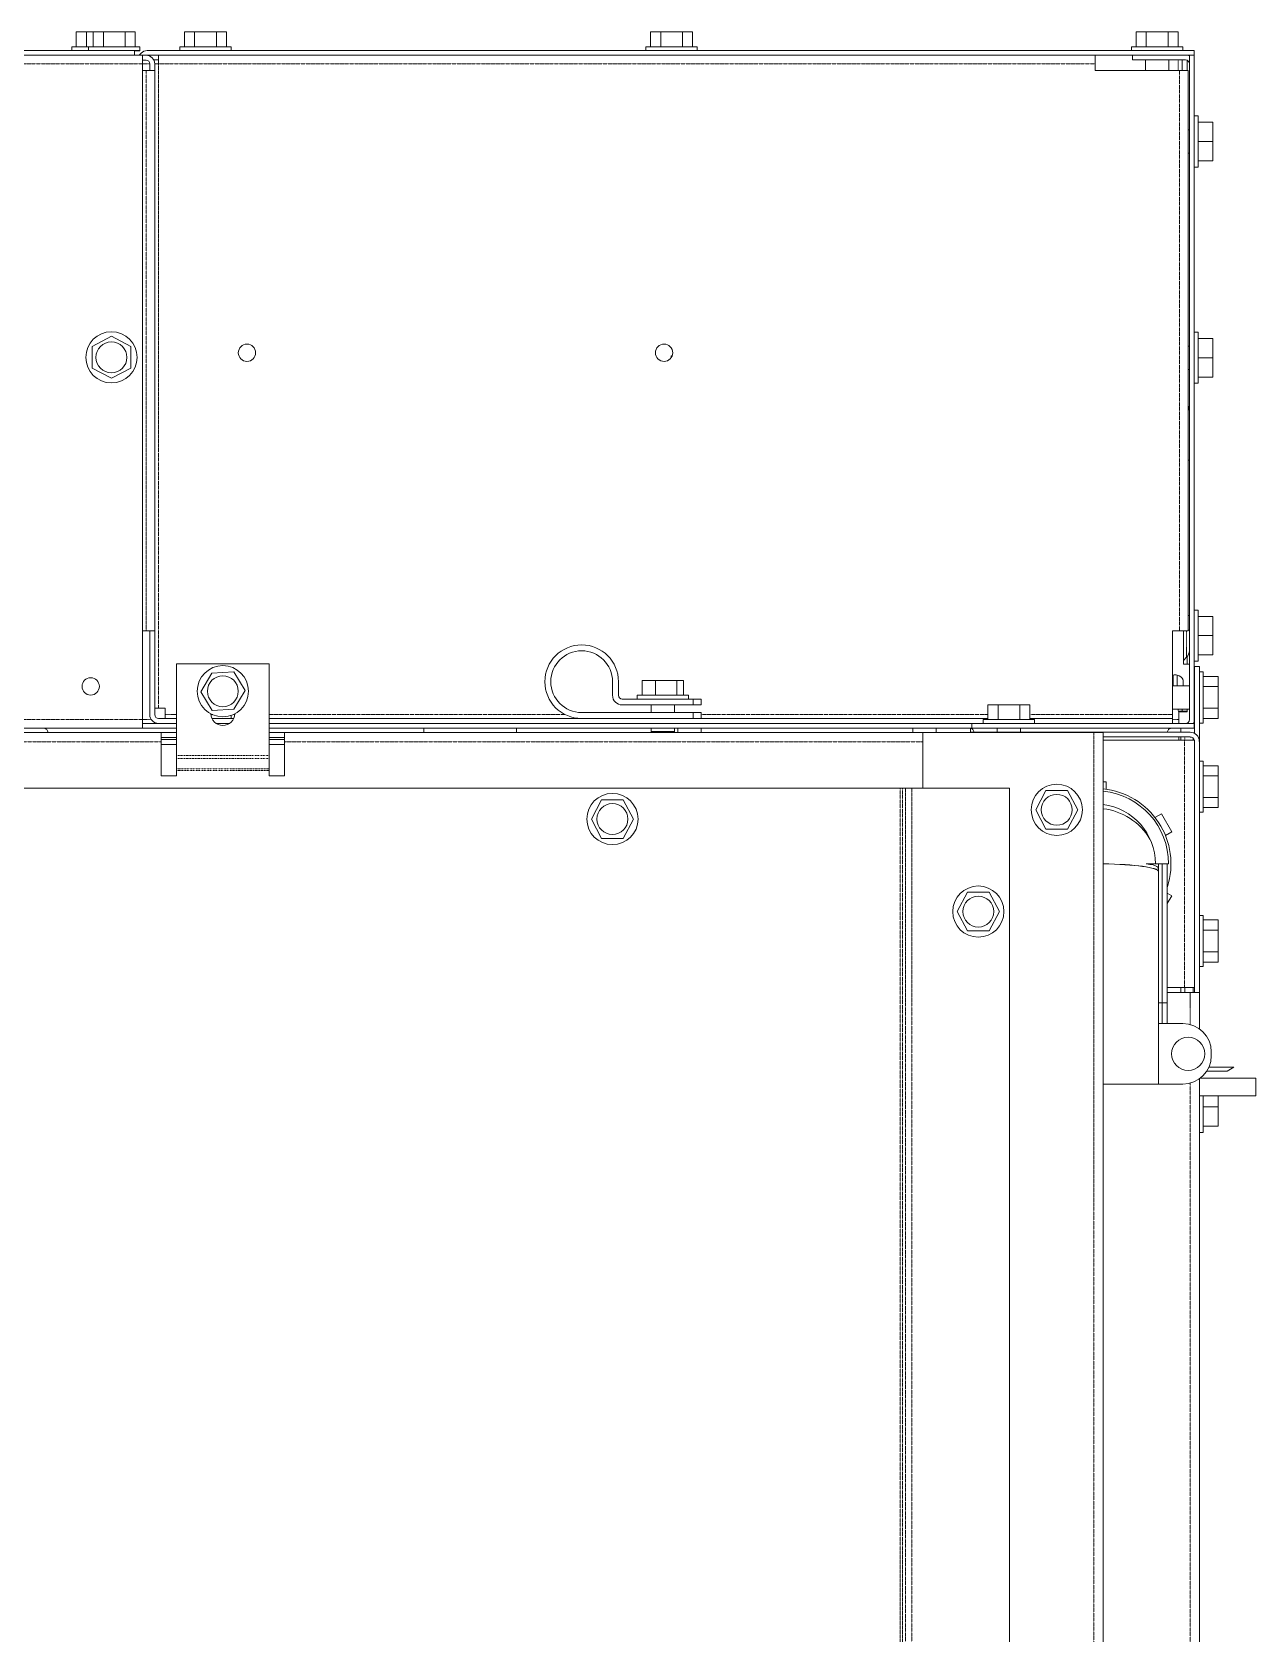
# Model space of a CAD drawing. Header units: millimetres. Extents: x 60499 to 556746, y 248297 to 497145.
# Drawn here: x 466180 to 474495, y 339594 to 350485 of the extents above; entities that cross this region are included whole.
import ezdxf

# ---------------------------------------------------------------- set-up
doc = ezdxf.new("R2010")
doc.units = ezdxf.units.MM
doc.linetypes.add('PHANTOM', pattern=[20, 10, -2, 2, -2, 2, -2])

msp = doc.modelspace()

# ---------------------------------------------------------------- linework, layer by layer
at = {"color": 7, "lineweight": 13, "ltscale": 0.002048}
for p, q in [((466480, 350485), (466549, 350485)), ((466595, 350485), (466664, 350485)), ((466812, 350485), (466881, 350485)), ((467215, 350485), (467284, 350485)), ((467432, 350485), (467500, 350485)), ((470382, 350485), (470451, 350485)), ((470599, 350485), (470667, 350485)), ((473682, 350485), (473750, 350485)), ((473898, 350485), (473967, 350485)), ((474238, 346104), (474238, 346035)), ((472674, 345911), (472743, 345911)), ((472891, 345911), (472959, 345911)), ((474238, 345887), (474238, 345818)), ((474238, 345497), (474238, 345429)), ((474238, 345281), (474238, 345212)), ((474238, 344448), (474238, 344379)), ((474238, 344231), (474238, 344162))]:
    msp.add_line(p, q, dxfattribs=at)
at = {"color": 7, "lineweight": 13, "ltscale": 0.003}
for p, q in [((466480, 350384), (466480, 350485)), ((466549, 350384), (466549, 350485)), ((466595, 350384), (466595, 350485)), ((466664, 350384), (466664, 350485)), ((466812, 350384), (466812, 350485)), ((466881, 350384), (466881, 350485)), ((467215, 350384), (467215, 350485)), ((467284, 350384), (467284, 350485)), ((467432, 350384), (467432, 350485)), ((467500, 350384), (467500, 350485)), ((470382, 350384), (470382, 350485)), ((470451, 350384), (470451, 350485)), ((470599, 350384), (470599, 350485)), ((470667, 350384), (470667, 350485)), ((473682, 350384), (473682, 350485)), ((473750, 350384), (473750, 350485)), ((473898, 350384), (473898, 350485)), ((473967, 350384), (473967, 350485)), ((474102, 349871), (474203, 349871)), ((474102, 349740), (474203, 349740)), ((474102, 349609), (474203, 349609)), ((474102, 348401), (474203, 348401)), ((474102, 348270), (474203, 348270)), ((474102, 348139), (474203, 348139)), ((474102, 346512), (474203, 346512)), ((474102, 346381), (474203, 346381)), ((474102, 346250), (474203, 346250)), ((470325, 345976), (470325, 346077)), ((470416, 345976), (470416, 346077)), ((470561, 345976), (470561, 346077)), ((470605, 345976), (470605, 346077)), ((474137, 346104), (474238, 346104)), ((474137, 346035), (474238, 346035)), ((472674, 345810), (472674, 345911)), ((472743, 345810), (472743, 345911)), ((472891, 345810), (472891, 345911)), ((472959, 345810), (472959, 345911)), ((474137, 345887), (474238, 345887)), ((474137, 345818), (474238, 345818)), ((474137, 345497), (474238, 345497)), ((474137, 345429), (474238, 345429)), ((474137, 345281), (474238, 345281)), ((474137, 345212), (474238, 345212)), ((474137, 344448), (474238, 344448)), ((474137, 344379), (474238, 344379)), ((474137, 344231), (474238, 344231)), ((474137, 344162), (474238, 344162)), ((474137, 343178), (474238, 343178)), ((474137, 343047), (474238, 343047))]:
    msp.add_line(p, q, dxfattribs=at)
at = {"color": 7, "lineweight": 13, "ltscale": 0.001377}
msp.add_line((466549, 350485), (466595, 350485), dxfattribs=at)
at = {"color": 7, "lineweight": 13, "ltscale": 0.004405}
for p, q in [((466664, 350485), (466812, 350485)), ((467284, 350485), (467432, 350485)), ((470451, 350485), (470599, 350485)), ((473750, 350485), (473898, 350485)), ((466719, 348416), (466588, 348347)), ((466850, 348347), (466719, 348416)), ((466588, 348347), (466588, 348199)), ((466850, 348199), (466850, 348347)), ((466588, 348199), (466719, 348131)), ((466719, 348131), (466850, 348199)), ((467402, 346125), (467326, 345998)), ((467550, 346135), (467402, 346125)), ((467627, 346008), (467550, 346135)), ((467326, 345998), (467403, 345872)), ((467550, 345881), (467627, 346008)), ((474238, 346035), (474238, 345887)), ((472743, 345911), (472891, 345911)), ((467403, 345872), (467550, 345881)), ((474238, 345429), (474238, 345281)), ((470049, 345265), (469980, 345134)), ((470197, 345265), (470049, 345265)), ((470266, 345134), (470197, 345265)), ((473068, 345328), (472999, 345197)), ((473216, 345328), (473068, 345328)), ((473285, 345197), (473216, 345328)), ((469980, 345134), (470049, 345003)), ((470197, 345003), (470266, 345134)), ((472999, 345197), (473068, 345066)), ((473216, 345066), (473285, 345197)), ((473068, 345066), (473216, 345066)), ((470049, 345003), (470197, 345003)), ((472535, 344636), (472466, 344505)), ((472683, 344636), (472535, 344636)), ((472752, 344505), (472683, 344636)), ((472466, 344505), (472535, 344374)), ((472683, 344374), (472752, 344505)), ((472535, 344374), (472683, 344374)), ((474238, 344379), (474238, 344231))]:
    msp.add_line(p, q, dxfattribs=at)
at = {"color": 7, "lineweight": 13, "ltscale": 0.03937}
for p, q in [((455231, 350358), (466875, 350358)), ((467013, 350358), (474076, 350358)), ((455231, 350328), (466875, 350328)), ((466929, 350269), (466929, 345810)), ((467013, 350328), (474076, 350328)), ((473404, 350328), (467039, 350328)), ((474043, 350328), (474043, 345810)), ((474076, 350328), (474076, 345810)), ((467013, 350223), (467013, 346414)), ((474034, 346414), (474034, 350223)), ((472674, 345817), (467791, 345817)), ((472565, 345784), (467791, 345784)), ((472643, 345784), (467791, 345784)), ((470671, 345858), (469914, 345858)), ((470671, 345817), (469914, 345817)), ((472565, 345784), (474076, 345784)), ((473929, 345817), (472959, 345817)), ((473929, 345784), (472990, 345784)), ((466929, 345751), (460233, 345751)), ((467056, 345722), (460338, 345722)), ((472565, 345751), (467791, 345751)), ((472232, 345722), (467896, 345722)), ((472232, 345722), (473394, 345722)), ((472557, 345725), (474048, 345725)), ((472565, 345751), (474076, 345751)), ((473457, 345722), (473457, 328536)), ((474077, 345670), (474077, 343990)), ((474077, 343954), (474077, 345662)), ((474111, 343954), (474111, 345662)), ((456660, 345345), (472077, 345345)), ((472157, 345345), (472821, 345345)), ((472821, 345345), (472821, 329176)), ((473833, 344830), (473833, 343885)), ((473859, 343744), (473859, 344830)), ((473893, 343885), (473893, 344830)), ((474111, 343367), (474111, 328336))]:
    msp.add_line(p, q, dxfattribs=at)
at = {"color": 7, "lineweight": 13, "ltscale": 0.004165}
msp.add_line((466449, 350384), (466589, 350384), dxfattribs=at)
at = {"color": 7, "lineweight": 13, "ltscale": 0.000774954}
for p, q in [((466449, 350358), (466449, 350384)), ((466564, 350358), (466564, 350384)), ((466912, 350358), (466912, 350384)), ((474111, 346135), (474137, 346135)), ((470291, 345950), (470291, 345976)), ((470639, 345950), (470639, 345976)), ((473967, 345867), (473993, 345867)), ((474111, 345787), (474137, 345787)), ((474111, 345528), (474137, 345528)), ((474111, 345181), (474137, 345181)), ((474111, 344479), (474137, 344479)), ((474111, 344131), (474137, 344131)), ((474111, 343004), (474137, 343004))]:
    msp.add_line(p, q, dxfattribs=at)
at = {"color": 7, "lineweight": 13, "ltscale": 0.001516}
for p, q in [((466500, 350358), (466449, 350358)), ((466615, 350358), (466564, 350358)), ((466912, 350358), (466861, 350358)), ((474076, 349863), (474076, 349914)), ((474076, 349566), (474076, 349617)), ((474076, 348393), (474076, 348444)), ((474076, 348097), (474076, 348148)), ((474076, 346504), (474076, 346555)), ((474076, 346207), (474076, 346258)), ((474111, 346084), (474111, 346135)), ((467532, 345817), (467481, 345817)), ((472694, 345784), (472643, 345784)), ((472990, 345784), (472939, 345784)), ((474111, 345787), (474111, 345838)), ((474111, 345478), (474111, 345528)), ((474111, 345181), (474111, 345232)), ((474111, 344428), (474111, 344479)), ((474111, 344131), (474111, 344182)), ((474111, 343004), (474111, 343055))]:
    msp.add_line(p, q, dxfattribs=at)
at = {"color": 7, "lineweight": 13, "ltscale": 0.001909}
msp.add_line((466564, 350358), (466500, 350358), dxfattribs=at)
at = {"color": 7, "lineweight": 13, "ltscale": 0.005175}
for p, q in [((466564, 350384), (466738, 350384)), ((466912, 350384), (466738, 350384)), ((467184, 350384), (467358, 350384)), ((467532, 350384), (467358, 350384)), ((470351, 350384), (470525, 350384)), ((470699, 350384), (470525, 350384)), ((473650, 350384), (473824, 350384)), ((473998, 350384), (473824, 350384)), ((474137, 346135), (474137, 345961)), ((474137, 345787), (474137, 345961)), ((472643, 345810), (472817, 345810)), ((472990, 345810), (472817, 345810)), ((474137, 345528), (474137, 345355)), ((474137, 345181), (474137, 345355)), ((474137, 344479), (474137, 344305)), ((474137, 344131), (474137, 344305))]:
    msp.add_line(p, q, dxfattribs=at)
at = {"color": 7, "lineweight": 13, "ltscale": 0.003659}
for p, q in [((466738, 350358), (466615, 350358)), ((466861, 350358), (466738, 350358)), ((474076, 349740), (474076, 349863)), ((474076, 349617), (474076, 349740)), ((474076, 348270), (474076, 348393)), ((474076, 348148), (474076, 348270)), ((474076, 346381), (474076, 346504)), ((474076, 346258), (474076, 346381)), ((474111, 345961), (474111, 346084)), ((474111, 345838), (474111, 345961)), ((472817, 345784), (472694, 345784)), ((472939, 345784), (472817, 345784)), ((474111, 345355), (474111, 345478)), ((474111, 345232), (474111, 345355)), ((474111, 344305), (474111, 344428)), ((474111, 344182), (474111, 344305)), ((474111, 343055), (474111, 343178))]:
    msp.add_line(p, q, dxfattribs=at)
at = {"color": 7, "lineweight": 13, "ltscale": 0.000887533}
msp.add_line((466875, 350328), (466875, 350358), dxfattribs=at)
at = {"color": 7, "lineweight": 13, "ltscale": 0.0011}
msp.add_line((466912, 350356), (466875, 350356), dxfattribs=at)
at = {"color": 7, "lineweight": 13, "ltscale": 6.2537e-05}
msp.add_line((466912, 350358), (466912, 350356), dxfattribs=at)
at = {"color": 7, "lineweight": 13, "ltscale": 0.001556}
for p, q in [((466961, 350358), (467013, 350358)), ((466961, 350328), (467013, 350328))]:
    msp.add_line(p, q, dxfattribs=at)
at = {"color": 7, "lineweight": 13, "ltscale": 0.000762759}
for p, q in [((467184, 350358), (467184, 350384)), ((467532, 350358), (467532, 350384))]:
    msp.add_line(p, q, dxfattribs=at)
at = {"color": 7, "lineweight": 13, "ltscale": 0.000762459}
for p, q in [((470351, 350358), (470351, 350384)), ((470699, 350358), (470699, 350384))]:
    msp.add_line(p, q, dxfattribs=at)
at = {"color": 7, "lineweight": 13, "ltscale": 0.000762519}
for p, q in [((473650, 350358), (473650, 350384)), ((473998, 350358), (473998, 350384))]:
    msp.add_line(p, q, dxfattribs=at)
at = {"color": 7, "lineweight": 13, "ltscale": 0.000900028}
msp.add_line((474076, 350358), (474076, 350328), dxfattribs=at)
at = {"color": 7, "linetype": 'PHANTOM', "lineweight": 13, "ltscale": 0.03937}
for p, q in [((466929, 350269), (455199, 350269)), ((473404, 350268), (467039, 350268)), ((467039, 345889), (467039, 350268)), ((466954, 350223), (466954, 346414)), ((473975, 346414), (473975, 350223)), ((466929, 345810), (460233, 345810)), ((469803, 345844), (467791, 345844)), ((472674, 345844), (470727, 345844)), ((473929, 345844), (472959, 345844)), ((473394, 345722), (473394, 328536)), ((467056, 345660), (460338, 345660)), ((472232, 345660), (467896, 345660)), ((474011, 345670), (474011, 343990)), ((472077, 345345), (472077, 329176)), ((472095, 345345), (472095, 329176)), ((472115, 329176), (472115, 345345)), ((472157, 329176), (472157, 345345)), ((474048, 343338), (474048, 328336))]:
    msp.add_line(p, q, dxfattribs=at)
at = {"color": 7, "lineweight": 13, "ltscale": 0.001625}
msp.add_line((466929, 350328), (466875, 350328), dxfattribs=at)
at = {"color": 7, "lineweight": 13, "ltscale": 0.0003801}
msp.add_line((466921, 350342), (466912, 350333), dxfattribs=at)
at = {"color": 7, "lineweight": 13, "ltscale": 0.001765}
for p, q in [((466929, 350328), (466929, 350269)), ((467039, 350328), (467039, 350268)), ((473404, 350328), (473404, 350268)), ((466954, 350223), (467013, 350223)), ((474034, 350223), (473975, 350223)), ((466954, 346414), (467013, 346414)), ((474034, 346414), (473975, 346414))]:
    msp.add_line(p, q, dxfattribs=at)
at = {"color": 7, "lineweight": 13, "ltscale": 0.000724973}
for p, q in [((466929, 350328), (466954, 350328)), ((466929, 350294), (466954, 350294)), ((466954, 350223), (466929, 350223)), ((466954, 346414), (466929, 346414))]:
    msp.add_line(p, q, dxfattribs=at)
at = {"color": 7, "linetype": 'PHANTOM', "lineweight": 13, "ltscale": 0.0015}
msp.add_line((466929, 350269), (466980, 350269), dxfattribs=at)
at = {"color": 7, "lineweight": 13, "ltscale": 0.00136}
for p, q in [((466980, 350268), (466980, 350223)), ((467013, 350268), (467013, 350223)), ((473404, 350223), (473404, 350268)), ((473929, 346414), (473975, 346414)), ((467085, 345889), (467085, 345844)), ((474017, 345862), (473971, 345862))]:
    msp.add_line(p, q, dxfattribs=at)
at = {"color": 7, "lineweight": 13, "ltscale": 0.000959862}
msp.add_line((467039, 350295), (467007, 350295), dxfattribs=at)
at = {"color": 7, "linetype": 'PHANTOM', "lineweight": 13, "ltscale": 0.000775074}
msp.add_line((467013, 350269), (467039, 350269), dxfattribs=at)
at = {"color": 7, "lineweight": 13, "ltscale": 0.000775074}
for p, q in [((467039, 350268), (467013, 350268)), ((474076, 349914), (474102, 349914)), ((474076, 349566), (474102, 349566)), ((474076, 348444), (474102, 348444)), ((474076, 348097), (474102, 348097)), ((474076, 346555), (474102, 346555)), ((474076, 346207), (474102, 346207)), ((467039, 345889), (467013, 345889))]:
    msp.add_line(p, q, dxfattribs=at)
at = {"color": 7, "lineweight": 13, "ltscale": 9.97228e-06}
for p, q in [((470445, 350328), (470445, 350328)), ((470604, 350328), (470604, 350328)), ((467039, 345889), (467039, 345889))]:
    msp.add_line(p, q, dxfattribs=at)
at = {"color": 7, "lineweight": 13, "ltscale": 1.02726e-05}
msp.add_line((473160, 350328), (473160, 350328), dxfattribs=at)
at = {"color": 7, "lineweight": 13, "ltscale": 0.000989959}
for p, q in [((473656, 350295), (473656, 350328)), ((473929, 345817), (473929, 345784))]:
    msp.add_line(p, q, dxfattribs=at)
at = {"color": 7, "lineweight": 13, "ltscale": 0.010735}
msp.add_line((473656, 350295), (474017, 350295), dxfattribs=at)
at = {"color": 7, "lineweight": 13, "ltscale": 0.002145}
for p, q in [((473745, 350295), (473745, 350223)), ((473904, 350295), (473904, 350223)), ((473993, 350223), (473993, 350295))]:
    msp.add_line(p, q, dxfattribs=at)
at = {"color": 7, "linetype": 'PHANTOM', "lineweight": 13, "ltscale": 0.002145}
msp.add_line((473967, 350295), (473967, 350223), dxfattribs=at)
at = {"color": 7, "lineweight": 13, "ltscale": 2.433e-05}
msp.add_line((474027, 350327), (474027, 350328), dxfattribs=at)
at = {"color": 7, "lineweight": 13, "ltscale": 0.002088}
msp.add_line((474027, 350223), (474027, 350293), dxfattribs=at)
at = {"color": 7, "lineweight": 13, "ltscale": 0.016985}
for p, q in [((473404, 350223), (473975, 350223)), ((466980, 346414), (466980, 345844)), ((467013, 346414), (467013, 345844)), ((473929, 346414), (473929, 345844))]:
    msp.add_line(p, q, dxfattribs=at)
at = {"color": 7, "lineweight": 13, "ltscale": 0.00026}
for p, q in [((474043, 349819), (474034, 349819)), ((474043, 349661), (474034, 349661)), ((474043, 348350), (474034, 348350)), ((474043, 348191), (474034, 348191))]:
    msp.add_line(p, q, dxfattribs=at)
at = {"color": 7, "lineweight": 13, "ltscale": 0.01035}
for p, q in [((474102, 349914), (474102, 349566)), ((474102, 348444), (474102, 348097)), ((474102, 346555), (474102, 346207))]:
    msp.add_line(p, q, dxfattribs=at)
at = {"color": 7, "lineweight": 13, "ltscale": 0.0039}
for p, q in [((474203, 349871), (474203, 349740)), ((474203, 349740), (474203, 349609)), ((474203, 348401), (474203, 348270)), ((474203, 348270), (474203, 348139)), ((474203, 346512), (474203, 346381)), ((474203, 346381), (474203, 346250)), ((474238, 343178), (474238, 343047))]:
    msp.add_line(p, q, dxfattribs=at)
at = {"color": 7, "lineweight": 13, "ltscale": 0.000378887}
msp.add_line((470523, 348284), (470523, 348271), dxfattribs=at)
at = {"color": 7, "lineweight": 13, "ltscale": 0.000188272}
msp.add_line((470523, 348284), (470530, 348284), dxfattribs=at)
at = {"color": 7, "lineweight": 13, "ltscale": 0.00026012}
for p, q in [((474043, 347916), (474034, 347916)), ((474034, 347573), (474043, 347573)), ((474043, 346518), (474034, 346518))]:
    msp.add_line(p, q, dxfattribs=at)
at = {"color": 7, "lineweight": 13, "ltscale": 0.006735}
msp.add_line((474002, 346414), (474002, 346188), dxfattribs=at)
at = {"color": 7, "linetype": 'PHANTOM', "lineweight": 13, "ltscale": 0.005343}
msp.add_line((474024, 346235), (474024, 346414), dxfattribs=at)
at = {"color": 7, "linetype": 'PHANTOM', "lineweight": 13, "ltscale": 0.000110176}
msp.add_line((474038, 346419), (474034, 346419), dxfattribs=at)
at = {"color": 7, "linetype": 'PHANTOM', "lineweight": 13, "ltscale": 0.000149824}
msp.add_line((474043, 346419), (474038, 346419), dxfattribs=at)
at = {"color": 7, "lineweight": 13, "ltscale": 0.000924634}
msp.add_line((474024, 346235), (474002, 346213), dxfattribs=at)
at = {"color": 7, "lineweight": 13, "ltscale": 0.00149}
msp.add_line((474027, 346188), (474027, 346238), dxfattribs=at)
at = {"color": 7, "lineweight": 13, "ltscale": 0.018546}
for p, q in [((467161, 346190), (467161, 345567)), ((467791, 346190), (467791, 345567))]:
    msp.add_line(p, q, dxfattribs=at)
at = {"color": 7, "lineweight": 13, "ltscale": 0.01875}
msp.add_line((467161, 346190), (467791, 346190), dxfattribs=at)
at = {"color": 7, "lineweight": 13, "ltscale": 0.002132}
for p, q in [((473934, 346112), (473934, 346040)), ((473934, 346112), (473934, 346040)), ((473960, 346040), (473960, 346112)), ((473960, 346040), (473960, 346112))]:
    msp.add_line(p, q, dxfattribs=at)
at = {"color": 7, "lineweight": 13, "ltscale": 0.00123}
msp.add_line((474002, 346188), (474043, 346188), dxfattribs=at)
at = {"color": 7, "lineweight": 13, "ltscale": 0.000990019}
for p, q in [((474111, 346171), (474077, 346171)), ((466929, 345784), (466929, 345751)), ((472565, 345784), (472565, 345751)), ((473993, 345867), (474027, 345867)), ((474076, 345784), (474076, 345751))]:
    msp.add_line(p, q, dxfattribs=at)
at = {"color": 7, "lineweight": 13, "ltscale": 0.013493}
msp.add_line((474077, 345718), (474077, 346171), dxfattribs=at)
at = {"color": 7, "lineweight": 13, "ltscale": 0.01514}
msp.add_line((474111, 345662), (474111, 346171), dxfattribs=at)
at = {"color": 7, "lineweight": 13, "ltscale": 0.002725}
for p, q in [((470124, 346068), (470124, 345976)), ((470164, 346068), (470164, 345976))]:
    msp.add_line(p, q, dxfattribs=at)
at = {"color": 7, "lineweight": 13, "ltscale": 0.002713}
msp.add_line((470325, 346077), (470416, 346077), dxfattribs=at)
at = {"color": 7, "lineweight": 13, "ltscale": 0.004333}
msp.add_line((470416, 346077), (470561, 346077), dxfattribs=at)
at = {"color": 7, "lineweight": 13, "ltscale": 0.001315}
msp.add_line((470561, 346077), (470605, 346077), dxfattribs=at)
at = {"color": 7, "lineweight": 13, "ltscale": 0.003385}
for p, q in [((474043, 346040), (473929, 346040)), ((474043, 345882), (473929, 345882))]:
    msp.add_line(p, q, dxfattribs=at)
at = {"color": 7, "lineweight": 13, "ltscale": 0.001153}
msp.add_line((474000, 346079), (474000, 346040), dxfattribs=at)
at = {"color": 7, "lineweight": 13, "ltscale": 3.49631e-05}
for p, q in [((474077, 346040), (474076, 346040)), ((474077, 345882), (474076, 345882))]:
    msp.add_line(p, q, dxfattribs=at)
at = {"color": 7, "lineweight": 13, "ltscale": 0.00135}
msp.add_line((467085, 345889), (467039, 345889), dxfattribs=at)
at = {"color": 7, "lineweight": 13, "ltscale": 0.0143}
for p, q in [((470190, 345950), (470671, 345950)), ((470190, 345910), (470671, 345910))]:
    msp.add_line(p, q, dxfattribs=at)
at = {"color": 7, "lineweight": 13, "ltscale": 0.006102}
msp.add_line((470291, 345976), (470496, 345976), dxfattribs=at)
at = {"color": 7, "lineweight": 13, "ltscale": 8.37431e-05}
msp.add_line((470294, 345950), (470291, 345950), dxfattribs=at)
at = {"color": 7, "lineweight": 13, "ltscale": 0.002147}
msp.add_line((470366, 345950), (470294, 345950), dxfattribs=at)
at = {"color": 7, "lineweight": 13, "ltscale": 0.003872}
msp.add_line((470496, 345950), (470366, 345950), dxfattribs=at)
at = {"color": 7, "lineweight": 13, "ltscale": 0.00155}
for p, q in [((470386, 345910), (470386, 345858)), ((470544, 345910), (470544, 345858))]:
    msp.add_line(p, q, dxfattribs=at)
at = {"color": 7, "lineweight": 13, "ltscale": 0.004248}
msp.add_line((470639, 345976), (470496, 345976), dxfattribs=at)
at = {"color": 7, "lineweight": 13, "ltscale": 0.003328}
msp.add_line((470608, 345950), (470496, 345950), dxfattribs=at)
at = {"color": 7, "lineweight": 13, "ltscale": 0.000919252}
msp.add_line((470639, 345950), (470608, 345950), dxfattribs=at)
at = {"color": 7, "lineweight": 13, "ltscale": 0.0012}
for p, q in [((470671, 345910), (470671, 345950)), ((470727, 345910), (470727, 345950)), ((470671, 345817), (470671, 345858)), ((470727, 345817), (470727, 345858))]:
    msp.add_line(p, q, dxfattribs=at)
at = {"color": 7, "lineweight": 13, "ltscale": 0.001675}
for p, q in [((470671, 345950), (470727, 345950)), ((470727, 345910), (470671, 345910)), ((470671, 345858), (470727, 345858)), ((470727, 345817), (470671, 345817))]:
    msp.add_line(p, q, dxfattribs=at)
at = {"color": 7, "linetype": 'PHANTOM', "lineweight": 13, "ltscale": 0.001804}
msp.add_line((466929, 345810), (466990, 345810), dxfattribs=at)
at = {"color": 7, "lineweight": 13, "ltscale": 0.000775014}
for p, q in [((466929, 345810), (466929, 345784)), ((467085, 345844), (467085, 345817)), ((472643, 345784), (472643, 345810)), ((472990, 345784), (472990, 345810)), ((473929, 345844), (473929, 345817)), ((473971, 345810), (473971, 345784)), ((472737, 345751), (472737, 345725)), ((472896, 345751), (472896, 345725)), ((473984, 345725), (473984, 345751))]:
    msp.add_line(p, q, dxfattribs=at)
at = {"color": 7, "lineweight": 13, "ltscale": 0.0069}
for p, q in [((467161, 345784), (466929, 345784)), ((467161, 345751), (466929, 345751))]:
    msp.add_line(p, q, dxfattribs=at)
at = {"color": 7, "lineweight": 13, "ltscale": 0.003635}
for p, q in [((467161, 345817), (467039, 345817)), ((467161, 345784), (467039, 345784))]:
    msp.add_line(p, q, dxfattribs=at)
at = {"color": 7, "linetype": 'PHANTOM', "lineweight": 13, "ltscale": 0.002275}
msp.add_line((467161, 345844), (467085, 345844), dxfattribs=at)
at = {"color": 7, "lineweight": 13, "ltscale": 0.000394926}
msp.add_line((467408, 345844), (467394, 345844), dxfattribs=at)
at = {"color": 7, "lineweight": 13, "ltscale": 0.004421}
msp.add_line((467550, 345817), (467402, 345817), dxfattribs=at)
at = {"color": 7, "lineweight": 13, "ltscale": 0.002345}
msp.add_line((467481, 345817), (467402, 345817), dxfattribs=at)
at = {"color": 7, "lineweight": 13, "ltscale": 0.002694}
msp.add_line((467521, 345784), (467431, 345784), dxfattribs=at)
msp.add_line((467521, 345784), (467431, 345784), dxfattribs=at)
at = {"color": 7, "lineweight": 13, "ltscale": 0.000626451}
msp.add_line((467532, 345817), (467532, 345839), dxfattribs=at)
at = {"color": 7, "linetype": 'PHANTOM', "lineweight": 13, "ltscale": 0.000394566}
msp.add_line((467558, 345844), (467545, 345844), dxfattribs=at)
at = {"color": 7, "linetype": 'PHANTOM', "lineweight": 13, "ltscale": 0.00125}
msp.add_line((473929, 345810), (473971, 345810), dxfattribs=at)
at = {"color": 7, "linetype": 'PHANTOM', "lineweight": 13, "ltscale": 0.000447251}
msp.add_line((473967, 345882), (473967, 345867), dxfattribs=at)
at = {"color": 7, "lineweight": 13, "ltscale": 0.001535}
msp.add_line((473971, 345810), (473971, 345862), dxfattribs=at)
at = {"color": 7, "lineweight": 13, "ltscale": 0.000447251}
for p, q in [((473993, 345867), (473993, 345882)), ((474027, 345867), (474027, 345882))]:
    msp.add_line(p, q, dxfattribs=at)
at = {"color": 7, "lineweight": 13, "ltscale": 0.000290037}
msp.add_line((474027, 345862), (474017, 345862), dxfattribs=at)
at = {"color": 7, "lineweight": 13, "ltscale": 0.000140032}
msp.add_line((474027, 345862), (474027, 345867), dxfattribs=at)
at = {"color": 7, "lineweight": 13, "ltscale": 0.001865}
for p, q in [((467056, 345722), (467056, 345660)), ((467896, 345722), (467896, 345660)), ((473394, 345722), (473457, 345722)), ((474048, 343954), (474111, 343954))]:
    msp.add_line(p, q, dxfattribs=at)
at = {"color": 7, "lineweight": 13, "ltscale": 0.003125}
for p, q in [((467056, 345722), (467161, 345722)), ((467056, 345689), (467161, 345689)), ((467161, 345676), (467056, 345676)), ((467791, 345722), (467896, 345722)), ((467791, 345689), (467896, 345689)), ((467896, 345676), (467791, 345676)), ((467056, 345642), (467161, 345642)), ((467791, 345642), (467896, 345642)), ((467056, 345428), (467161, 345428)), ((467791, 345428), (467896, 345428))]:
    msp.add_line(p, q, dxfattribs=at)
at = {"color": 7, "lineweight": 13, "ltscale": 0.000855033}
for p, q in [((468841, 345751), (468841, 345722)), ((469471, 345751), (469471, 345722)), ((470568, 345751), (470568, 345722)), ((470727, 345751), (470727, 345722)), ((472164, 345751), (472164, 345722)), ((472323, 345751), (472323, 345722))]:
    msp.add_line(p, q, dxfattribs=at)
at = {"color": 7, "lineweight": 13, "ltscale": 0.000616599}
for p, q in [((470386, 345751), (470386, 345730)), ((470544, 345751), (470544, 345730))]:
    msp.add_line(p, q, dxfattribs=at)
at = {"color": 7, "lineweight": 13, "ltscale": 0.002786}
msp.add_line((470386, 345730), (470479, 345730), dxfattribs=at)
at = {"color": 7, "lineweight": 13, "ltscale": 0.000246763}
for p, q in [((470388, 345722), (470386, 345730)), ((470542, 345722), (470544, 345730))]:
    msp.add_line(p, q, dxfattribs=at)
at = {"color": 7, "lineweight": 13, "ltscale": 0.001939}
msp.add_line((470479, 345730), (470544, 345730), dxfattribs=at)
at = {"color": 7, "lineweight": 13, "ltscale": 0.01125}
msp.add_line((472232, 345345), (472232, 345722), dxfattribs=at)
at = {"color": 7, "lineweight": 13, "ltscale": 0.000850227}
msp.add_line((472557, 345722), (472557, 345751), dxfattribs=at)
at = {"color": 7, "lineweight": 13, "ltscale": 8.00185e-05}
msp.add_line((472557, 345725), (472557, 345722), dxfattribs=at)
at = {"color": 7, "lineweight": 13, "ltscale": 0.0176}
msp.add_line((473457, 345692), (474048, 345692), dxfattribs=at)
at = {"color": 7, "lineweight": 13, "ltscale": 0.000659973}
for p, q in [((473972, 345692), (473972, 345670)), ((473984, 345670), (473984, 345692))]:
    msp.add_line(p, q, dxfattribs=at)
at = {"color": 7, "linetype": 'PHANTOM', "lineweight": 13, "ltscale": 0.000659973}
msp.add_line((474012, 345692), (474012, 345670), dxfattribs=at)
at = {"color": 7, "lineweight": 13, "ltscale": 0.000421539}
msp.add_line((474068, 345684), (474068, 345670), dxfattribs=at)
at = {"color": 7, "lineweight": 13, "ltscale": 0.006885}
for p, q in [((467056, 345660), (467056, 345428)), ((467896, 345660), (467896, 345428))]:
    msp.add_line(p, q, dxfattribs=at)
at = {"color": 7, "lineweight": 13, "ltscale": 0.000637865}
for p, q in [((467161, 345567), (467161, 345545)), ((467791, 345567), (467791, 345545))]:
    msp.add_line(p, q, dxfattribs=at)
at = {"color": 7, "linetype": 'PHANTOM', "lineweight": 13, "ltscale": 0.01875}
for p, q in [((467791, 345567), (467161, 345567)), ((467791, 345545), (467161, 345545)), ((467161, 345475), (467791, 345475)), ((467161, 345465), (467791, 345465))]:
    msp.add_line(p, q, dxfattribs=at)
at = {"color": 7, "lineweight": 13, "ltscale": 0.0165}
msp.add_line((474011, 345670), (473457, 345670), dxfattribs=at)
at = {"color": 7, "lineweight": 13, "ltscale": 0.001975}
for p, q in [((474011, 345670), (474077, 345670)), ((474011, 343990), (474077, 343990))]:
    msp.add_line(p, q, dxfattribs=at)
at = {"color": 7, "lineweight": 13, "ltscale": 0.002087}
for p, q in [((467161, 345545), (467161, 345475)), ((467791, 345545), (467791, 345475))]:
    msp.add_line(p, q, dxfattribs=at)
at = {"color": 7, "lineweight": 13, "ltscale": 0.000299289}
for p, q in [((467161, 345465), (467161, 345475)), ((467791, 345465), (467791, 345475))]:
    msp.add_line(p, q, dxfattribs=at)
at = {"color": 7, "lineweight": 13, "ltscale": 0.001096}
for p, q in [((467161, 345428), (467161, 345465)), ((467791, 345465), (467791, 345428))]:
    msp.add_line(p, q, dxfattribs=at)
at = {"color": 7, "lineweight": 13, "ltscale": 0.000600019}
msp.add_line((473477, 345387), (473457, 345387), dxfattribs=at)
at = {"color": 7, "lineweight": 13, "ltscale": 0.0015}
for p, q in [((473477, 345337), (473477, 345387)), ((473809, 345145), (473853, 345170)), ((473924, 345047), (473881, 345022))]:
    msp.add_line(p, q, dxfattribs=at)
at = {"color": 7, "lineweight": 13, "ltscale": 0.000547995}
msp.add_line((472095, 345345), (472077, 345345), dxfattribs=at)
at = {"color": 7, "lineweight": 13, "ltscale": 0.000591128}
msp.add_line((472095, 345345), (472115, 345345), dxfattribs=at)
at = {"color": 7, "lineweight": 13, "ltscale": 0.001248}
msp.add_line((472115, 345345), (472157, 345345), dxfattribs=at)
at = {"color": 7, "lineweight": 13, "ltscale": 0.00425}
msp.add_line((473853, 345170), (473924, 345047), dxfattribs=at)
at = {"color": 7, "lineweight": 13, "ltscale": 0.001851}
msp.add_line((473811, 344830), (473749, 344830), dxfattribs=at)
at = {"color": 7, "lineweight": 13, "ltscale": 0.000651562}
msp.add_line((473811, 344830), (473833, 344830), dxfattribs=at)
at = {"color": 7, "lineweight": 13, "ltscale": 0.001794}
for p, q in [((473833, 344830), (473893, 344830)), ((473893, 343885), (473833, 343885)), ((473893, 343744), (473833, 343744))]:
    msp.add_line(p, q, dxfattribs=at)
at = {"color": 7, "lineweight": 13, "ltscale": 0.000229723}
msp.add_line((473893, 344830), (473901, 344830), dxfattribs=at)
at = {"color": 7, "lineweight": 13, "ltscale": 0.000169895}
msp.add_line((473833, 344783), (473833, 344778), dxfattribs=at)
at = {"color": 7, "lineweight": 13, "ltscale": 0.001059}
msp.add_line((473893, 344630), (473924, 344613), dxfattribs=at)
at = {"color": 7, "lineweight": 13, "ltscale": 0.001834}
msp.add_line((473924, 344613), (473893, 344559), dxfattribs=at)
at = {"color": 7, "lineweight": 13, "ltscale": 0.003502}
msp.add_line((474011, 343990), (473893, 343990), dxfattribs=at)
at = {"color": 7, "lineweight": 13, "ltscale": 0.004602}
msp.add_line((473893, 343954), (474048, 343954), dxfattribs=at)
at = {"color": 7, "lineweight": 13, "ltscale": 0.001075}
for p, q in [((473984, 343990), (473984, 343954)), ((474068, 343990), (474068, 343954))]:
    msp.add_line(p, q, dxfattribs=at)
at = {"color": 7, "linetype": 'PHANTOM', "lineweight": 13, "ltscale": 0.001075}
msp.add_line((474012, 343990), (474012, 343954), dxfattribs=at)
at = {"color": 7, "linetype": 'PHANTOM', "lineweight": 13, "ltscale": 0.006436}
msp.add_line((474048, 343954), (474048, 343738), dxfattribs=at)
at = {"color": 7, "lineweight": 13, "ltscale": 0.007303}
msp.add_line((474111, 343954), (474111, 343708), dxfattribs=at)
at = {"color": 7, "lineweight": 13, "ltscale": 0.004197}
for p, q in [((473833, 343885), (473833, 343744)), ((473893, 343744), (473893, 343885))]:
    msp.add_line(p, q, dxfattribs=at)
at = {"color": 7, "lineweight": 13, "ltscale": 0.012275}
msp.add_line((473833, 343744), (473833, 343331), dxfattribs=at)
at = {"color": 7, "lineweight": 13, "ltscale": 0.001023}
msp.add_line((473893, 343744), (473859, 343744), dxfattribs=at)
at = {"color": 7, "lineweight": 13, "ltscale": 0.00315}
msp.add_line((473893, 343744), (473999, 343744), dxfattribs=at)
at = {"color": 7, "lineweight": 13, "ltscale": 0.000774984}
msp.add_line((474192, 343525), (474192, 343551), dxfattribs=at)
at = {"color": 7, "lineweight": 13, "ltscale": 0.004107}
msp.add_line((474299, 343419), (474161, 343419), dxfattribs=at)
at = {"color": 7, "lineweight": 13, "ltscale": 0.00503}
msp.add_line((474345, 343447), (474176, 343447), dxfattribs=at)
at = {"color": 7, "lineweight": 13, "ltscale": 0.001604}
msp.add_line((474345, 343447), (474299, 343419), dxfattribs=at)
at = {"color": 7, "lineweight": 13, "ltscale": 0.011203}
msp.add_line((473833, 343331), (473457, 343331), dxfattribs=at)
at = {"color": 7, "lineweight": 13, "ltscale": 0.004945}
msp.add_line((473833, 343331), (473999, 343331), dxfattribs=at)
at = {"color": 7, "lineweight": 13, "ltscale": 0.011256}
msp.add_line((474495, 343372), (474117, 343372), dxfattribs=at)
at = {"color": 7, "lineweight": 13, "ltscale": 0.003543}
msp.add_line((474495, 343372), (474495, 343253), dxfattribs=at)
at = {"color": 7, "lineweight": 13, "ltscale": 0.002229}
for p, q in [((474111, 343178), (474111, 343253)), ((474238, 343253), (474238, 343178))]:
    msp.add_line(p, q, dxfattribs=at)
at = {"color": 7, "lineweight": 13, "ltscale": 0.01145}
msp.add_line((474495, 343253), (474111, 343253), dxfattribs=at)
at = {"color": 7, "lineweight": 13, "ltscale": 0.007404}
msp.add_line((474137, 343253), (474137, 343004), dxfattribs=at)
at = {"color": 7, "lineweight": 13, "ltscale": 0.03937}
for points in [[(473749, 344830), (473774, 344826), (473796, 344822)], [(473796, 344822), (473812, 344817), (473823, 344811), (473828, 344806), (473832, 344798)]]:
    msp.add_lwpolyline(points, dxfattribs=at)
for centre, radius in [((466719, 348273), 174), ((466719, 348273), 105), ((467640, 348304), 58.8), ((470474, 348304), 58.8), ((467476, 346003), 174), ((467476, 346003), 105), ((466578, 346036), 58.8), ((473142, 345197), 174), ((470123, 345134), 174), ((470123, 345134), 105), ((473142, 345197), 105), ((472609, 344505), 174), ((472609, 344505), 105), ((474035, 343538), 113)]:
    msp.add_circle(centre, radius, dxfattribs=at)
for centre, radius, start, end in [((466961, 350302), 56.3, 90, 135), ((466894, 350351), 26, 297.2902, 315), ((466954, 350268), 59.3, 0, 90), ((466954, 350268), 26, 0, 90), ((466961, 350302), 26, 90, 100.1216), ((474017, 350269), 59.3, 63.954, 90), ((474017, 350269), 26, 0, 90), ((472605, 347535), 1488, 14.8351, 16.0977), ((472605, 347535), 1488, 14.8351, 16.0971), ((469914, 346068), 250, 0, 270), ((469914, 346068), 210, 0, 270), ((473977, 346281), 66.1, 315, 359.2673), ((473977, 346281), 66.1, 315, 359.1572), ((473947, 346056), 57.9, 103.213, 107.9442), ((473947, 346056), 57.9, 76.787, 103.213), ((473947, 346056), 57.9, 76.787, 103.213), ((473947, 346056), 57.9, 23.8955, 76.787), ((470190, 345976), 66.3, 180, 270), ((470190, 345976), 26, 180, 270), ((467039, 345844), 59.3, 180, 270), ((467039, 345844), 26, 180, 270), ((467476, 345853), 82.3, 181.9667, 358.0334), ((474017, 345810), 26, 270, 0), ((474017, 345810), 59.3, 333.9499, 0), ((466261, 345726), 25.2, 351.9398, 88.8242), ((472553, 345726), 25.2, 358.0747, 88.5969), ((473920, 345726), 25.2, 91.3244, 181.9253), ((474048, 345662), 62.7, 0, 90), ((474048, 345662), 29.4, 14.224, 90), ((473406, 344830), 512, 342.2334, 84.2608), ((473406, 344830), 496, 360, 84.0666), ((473406, 344830), 406, 360, 82.7457), ((473409, 344783), 424, 30.5059, 83.5046), ((473783, 344787), 50.1, 358.4329, 12.228), ((473999, 343551), 193, 0, 90), ((473999, 343525), 193, 270, 0)]:
    msp.add_arc(centre, radius, start, end, dxfattribs=at)
for centre, major_axis, ratio, start_param, end_param in [((473406, 344777), (428, 0), 0.123897, 0.0151, 1.450689), ((473409, 344778), (424, 0), 0.122957, 6.283178, 7.740621)]:
    msp.add_ellipse(centre, major_axis=major_axis, ratio=ratio, start_param=start_param, end_param=end_param, dxfattribs=at)

doc.saveas('drawing.dxf')
